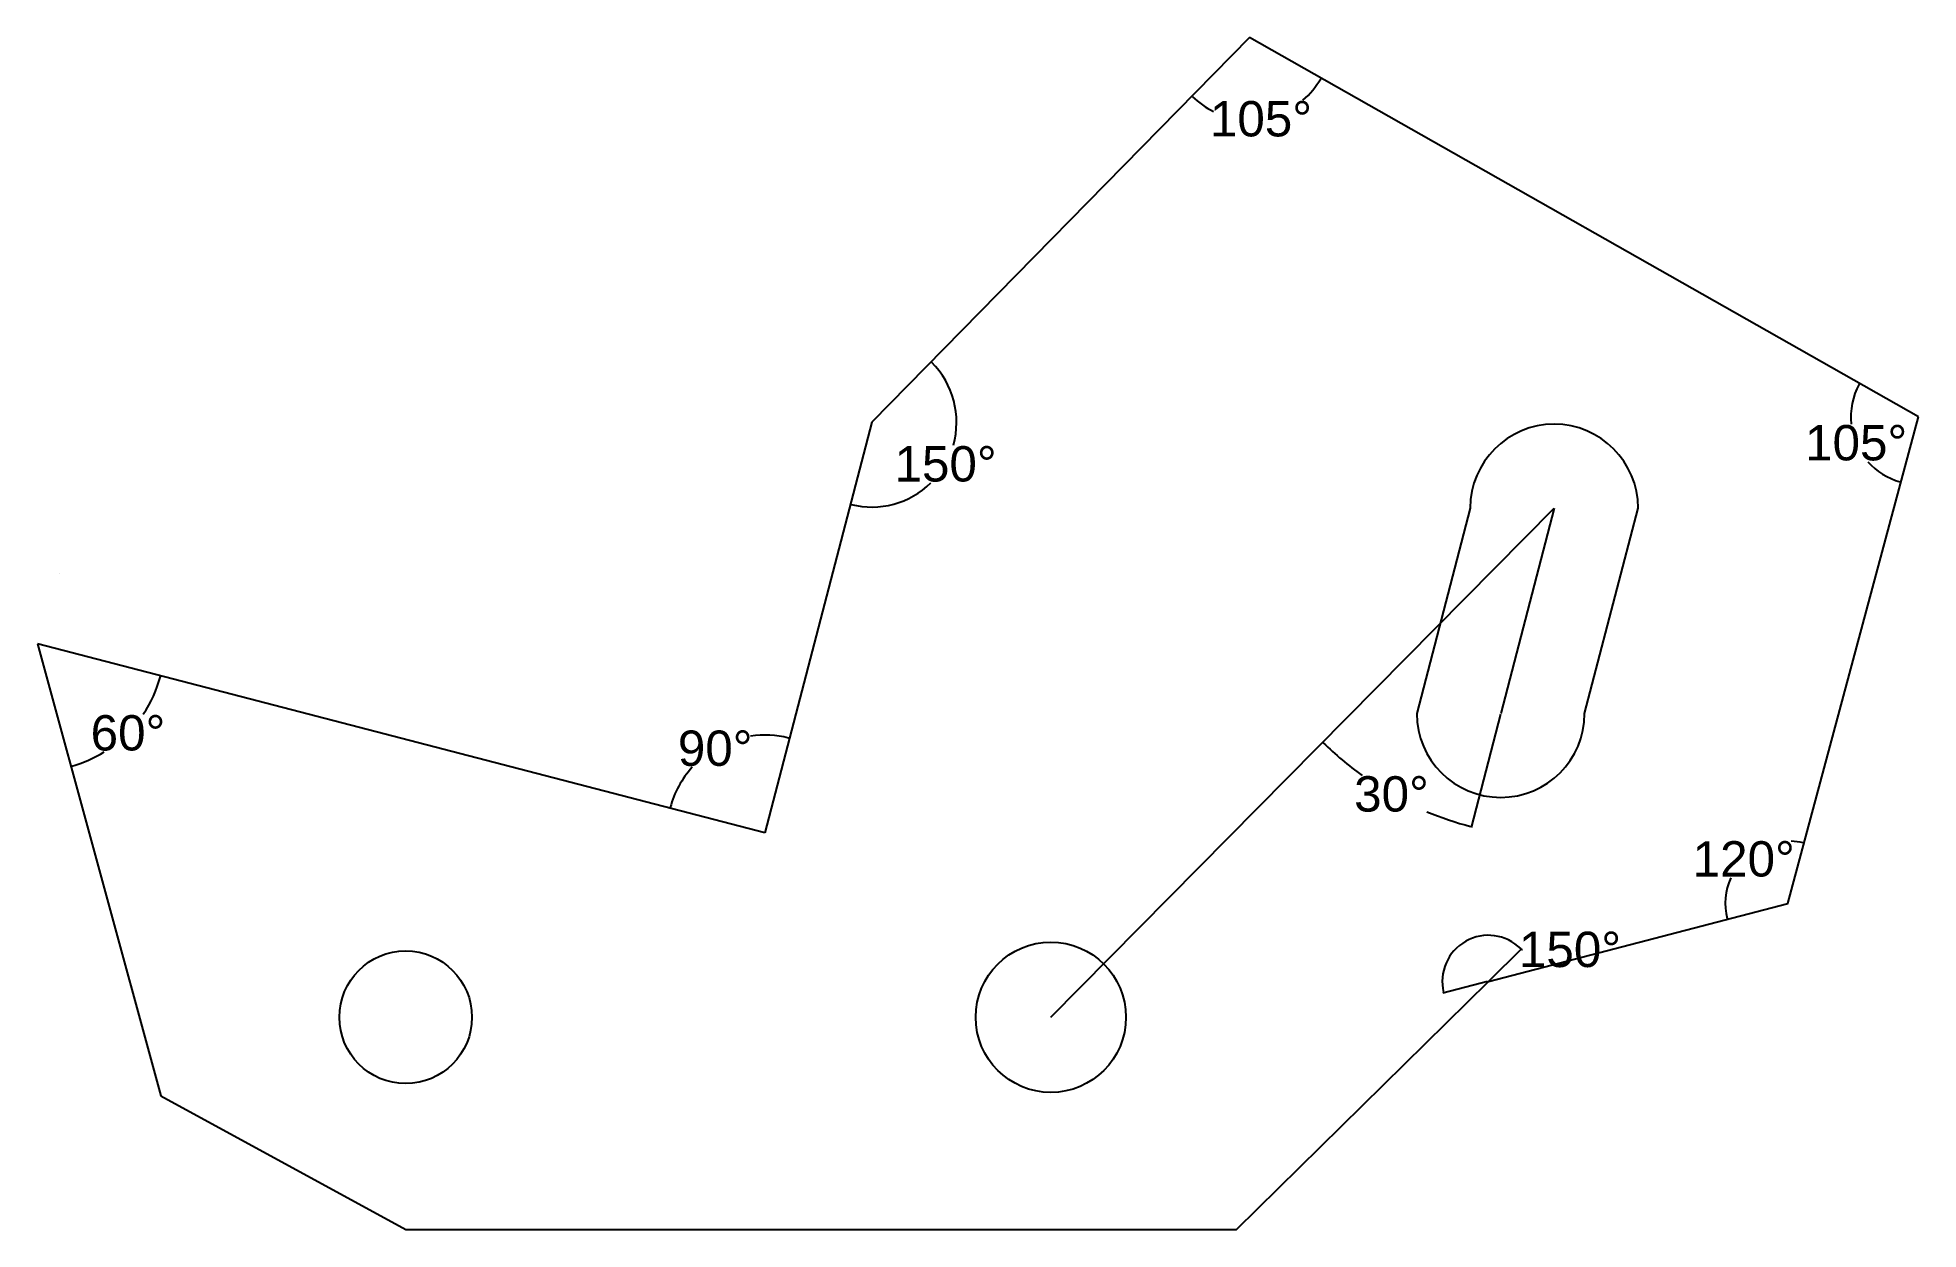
# Model space of a CAD drawing. Header units: millimetres. Extents: x 131 to 344, y 98 to 233.
import ezdxf

# ---------------------------------------------------------------- set-up
doc = ezdxf.new("R2010")
doc.units = ezdxf.units.MM
doc.header["$MEASUREMENT"] = 0
doc.styles.get("Standard").update_dxf_attribs({"font": 'arial.ttf'})
doc.dimstyles.new('Copy of Annotative', dxfattribs={"dimscale": 0, "dimtxt": 4, "dimasz": 0.08, "dimexe": 0.1, "dimexo": 0.101, "dimgap": 0.09, "dimtad": 0, "dimtih": 1, "dimtoh": 1, "dimdec": 0, "dimzin": 0, "dimdsep": 46, "dimtxsty": 'Standard', "dimcen": 0.05, "dimadec": 0, "dimazin": 0, "dimtfac": 1, "dimtdec": 0, "dimtofl": 0, "dimtmove": 0, "dimatfit": 3, "dimfxl": 1, "dimtolj": 1, "dimtzin": 0, "dimarcsym": 0})

# ---------------------------------------------------------------- blocks, each defined once
blk = doc.blocks.new('*D1')
at = {"color": 0, "lineweight": -2, "transparency": 16777216}
for start, end in [(326.3349, 345.1182), (285.5849, 301.6606)]:
    blk.add_arc((130.73, 163.93), 14.37, start, end, dxfattribs=at)
at = {"color": 0, "transparency": 16777216}
for points in [[(144.6, 160.24), (144.62, 160.23), (144.63, 160.31)], [(134.59, 150.07), (134.58, 150.1), (134.51, 150.07)]]:
    blk.add_solid(points, dxfattribs=at)
at = {"layer": 'Defpoints', "color": 0, "transparency": 16777216}
for p in [(130.73, 163.93), (130.73, 163.93), (139.03, 152.2), (213, 142.55), (144.68, 112.8)]:
    blk.add_point(p, dxfattribs=at)
at = {"color": 0, "transparency": 16777216, "insert": (140.95, 153.83), "char_height": 4, "attachment_point": 5}
blk.add_mtext('\\A1;60°', dxfattribs=at)
blk = doc.blocks.new('*D2')
at = {"color": 0, "lineweight": -2, "transparency": 16777216}
for p, q in [((294.97, 125.8), (298.69, 129.46)), ((298.67, 129.33), (298.75, 129.33)), ((294.8, 125.71), (289.75, 124.39))]:
    blk.add_line(p, q, dxfattribs=at)
for start, end in [(45.4049, 193.7105), (43.647, 44.526)]:
    blk.add_arc((294.9, 125.73), 5.22, start, end, dxfattribs=at)
at = {"color": 0, "transparency": 16777216}
for points in [[(298.57, 129.46), (298.55, 129.44), (298.62, 129.39)], [(289.84, 124.5), (289.82, 124.49), (289.85, 124.42)]]:
    blk.add_solid(points, dxfattribs=at)
at = {"layer": 'Defpoints', "color": 0, "transparency": 16777216}
for p in [(328.77, 134.55), (290.65, 128.76), (294.9, 125.73), (294.9, 125.73), (266.38, 97.68)]:
    blk.add_point(p, dxfattribs=at)
at = {"color": 0, "transparency": 16777216, "insert": (304.13, 129.33), "char_height": 4, "attachment_point": 5}
blk.add_mtext('\\A1;150°', dxfattribs=at)
blk = doc.blocks.new('*D3')
at = {"color": 0, "lineweight": -2, "transparency": 16777216}
for start, end in [(75.6149, 86.7789), (155.8981, 193.9414)]:
    blk.add_arc((328.77, 134.55), 7.07, start, end, dxfattribs=at)
at = {"color": 0, "transparency": 16777216}
for points in [[(330.53, 141.41), (330.52, 141.39), (330.6, 141.38)], [(321.92, 132.85), (321.89, 132.84), (321.92, 132.77)]]:
    blk.add_solid(points, dxfattribs=at)
at = {"layer": 'Defpoints', "color": 0, "transparency": 16777216}
for p in [(343.55, 189.6), (325.8, 140.97), (328.77, 134.55), (328.77, 134.55), (294.9, 125.73)]:
    blk.add_point(p, dxfattribs=at)
at = {"color": 0, "transparency": 16777216, "insert": (323.79, 139.57), "char_height": 4, "attachment_point": 5}
blk.add_mtext('\\A1;120°', dxfattribs=at)
blk = doc.blocks.new('*D4')
at = {"color": 0, "lineweight": -2, "transparency": 16777216}
for start, end in [(151.0494, 186.1386), (221.6931, 254.3669)]:
    blk.add_arc((343.55, 189.6), 7.64, start, end, dxfattribs=at)
at = {"color": 0, "transparency": 16777216}
for points in [[(336.86, 193.3), (336.88, 193.29), (336.91, 193.37)], [(341.5, 182.25), (341.49, 182.23), (341.57, 182.22)]]:
    blk.add_solid(points, dxfattribs=at)
at = {"layer": 'Defpoints', "color": 0, "transparency": 16777216}
for p in [(267.87, 232.51), (343.55, 189.6), (343.55, 189.6), (335.95, 188.89), (328.77, 134.55)]:
    blk.add_point(p, dxfattribs=at)
at = {"color": 0, "transparency": 16777216, "insert": (336.51, 186.65), "char_height": 4, "attachment_point": 5}
blk.add_mtext('\\A1;105°', dxfattribs=at)
blk = doc.blocks.new('*D5')
at = {"color": 0, "lineweight": -2, "transparency": 16777216}
for start, end in [(310.4525, 329.9563), (225.9918, 243.8986)]:
    blk.add_arc((267.87, 232.51), 9.3, start, end, dxfattribs=at)
at = {"color": 0, "transparency": 16777216}
for points in [[(275.91, 227.86), (275.93, 227.84), (275.96, 227.92)], [(261.4, 225.81), (261.42, 225.83), (261.36, 225.88)]]:
    blk.add_solid(points, dxfattribs=at)
at = {"layer": 'Defpoints', "color": 0, "transparency": 16777216}
for p in [(267.87, 232.51), (267.87, 232.51), (266.33, 223.34), (343.55, 189.6), (225.11, 189)]:
    blk.add_point(p, dxfattribs=at)
at = {"color": 0, "transparency": 16777216, "insert": (269.16, 223.3), "char_height": 4, "attachment_point": 5}
blk.add_mtext('\\A1;105°', dxfattribs=at)
blk = doc.blocks.new('*D6')
at = {"color": 0, "lineweight": -2, "transparency": 16777216}
for start, end in [(344.2592, 45.0213), (255.8546, 314.3203)]:
    blk.add_arc((225.11, 189), 9.6, start, end, dxfattribs=at)
at = {"color": 0, "transparency": 16777216}
for points in [[(231.89, 195.78), (231.91, 195.8), (231.84, 195.85)], [(222.76, 179.67), (222.77, 179.7), (222.69, 179.71)]]:
    blk.add_solid(points, dxfattribs=at)
at = {"layer": 'Defpoints', "color": 0, "transparency": 16777216}
for p in [(267.87, 232.51), (225.11, 189), (225.11, 189), (230.68, 181.17), (213, 142.55)]:
    blk.add_point(p, dxfattribs=at)
at = {"color": 0, "transparency": 16777216, "insert": (233.47, 184.26), "char_height": 4, "attachment_point": 5}
blk.add_mtext('\\A1;150°', dxfattribs=at)
blk = doc.blocks.new('*D7')
at = {"color": 0, "lineweight": -2, "transparency": 16777216}
for start, end in [(75.7916, 98.2374), (137.9584, 165.0229)]:
    blk.add_arc((213, 142.55), 11.06, start, end, dxfattribs=at)
at = {"color": 0, "transparency": 16777216}
for points in [[(215.71, 153.29), (215.71, 153.26), (215.79, 153.26)], [(202.32, 145.41), (202.3, 145.41), (202.29, 145.33)]]:
    blk.add_solid(points, dxfattribs=at)
at = {"layer": 'Defpoints', "color": 0, "transparency": 16777216}
for p in [(225.11, 189), (130.73, 163.93), (210.06, 153.22), (213, 142.55), (213, 142.55)]:
    blk.add_point(p, dxfattribs=at)
at = {"color": 0, "transparency": 16777216, "insert": (207.4, 152.09), "char_height": 4, "attachment_point": 5}
blk.add_mtext('\\A1;90°', dxfattribs=at)
blk = doc.blocks.new('*D8')
at = {"color": 0, "lineweight": -2, "transparency": 16777216}
blk.add_line((296.27, 155.95), (292.94, 143.15), dxfattribs=at)
for start, end in [(225.4387, 234.2783), (247.2488, 255.2872)]:
    blk.add_arc((302.34, 179.27), 37.23, start, end, dxfattribs=at)
at = {"color": 0, "transparency": 16777216}
for points in [[(276.21, 152.74), (276.23, 152.76), (276.16, 152.8)], [(292.89, 143.28), (292.88, 143.25), (292.96, 143.25)]]:
    blk.add_solid(points, dxfattribs=at)
at = {"layer": 'Defpoints', "color": 0, "transparency": 16777216}
for p in [(302.34, 179.27), (302.34, 179.27), (296.29, 156.05), (281.17, 148.65), (245.38, 121.68)]:
    blk.add_point(p, dxfattribs=at)
at = {"color": 0, "transparency": 16777216, "insert": (283.93, 146.92), "char_height": 4, "attachment_point": 5}
blk.add_mtext('\\A1;30°', dxfattribs=at)

msp = doc.modelspace()

# ---------------------------------------------------------------- linework, layer by layer
for p, q in [((267.87, 232.51), (225.11, 189)), ((343.55, 189.6), (267.87, 232.51)), ((328.77, 134.55), (343.55, 189.6)), ((225.11, 189), (213, 142.55)), ((245.38, 121.68), (302.34, 179.27)), ((302.34, 179.27), (296.29, 156.05)), ((133.22, 171.88), (133.22, 171.88)), ((213, 142.55), (130.73, 163.93)), ((130.73, 163.93), (144.68, 112.8)), ((294.9, 125.73), (328.77, 134.55)), ((266.38, 97.68), (294.9, 125.73)), ((144.68, 112.8), (172.38, 97.68)), ((172.38, 97.68), (266.38, 97.68))]:
    msp.add_line(p, q)
msp.add_lwpolyline([(292.84, 179.27), (286.79, 156.05, 1), (305.79, 156.05), (311.84, 179.27, 1)], format="xyb", close=True)
for centre, radius in [((245.38, 121.68), 8.5), ((172.38, 121.68), 7.5)]:
    msp.add_circle(centre, radius)

# ---------------------------------------------------------------- dimensions: what is measured, and where the dimension line sits
for base, line1, line2, picture, middle in [((230.68, 181.17), ((225.11, 189), (213, 142.55)), ((267.87, 232.51), (225.11, 189)), '*D6', (233.47, 184.26)), ((266.33, 223.34), ((267.87, 232.51), (225.11, 189)), ((343.55, 189.6), (267.87, 232.51)), '*D5', (269.16, 223.3)), ((335.95, 188.89), ((328.77, 134.55), (343.55, 189.6)), ((343.55, 189.6), (267.87, 232.51)), '*D4', (336.51, 186.65)), ((325.8, 140.97), ((328.77, 134.55), (343.55, 189.6)), ((294.9, 125.73), (328.77, 134.55)), '*D3', (323.79, 139.57)), ((210.06, 153.22), ((213, 142.55), (130.73, 163.93)), ((225.11, 189), (213, 142.55)), '*D7', (207.4, 152.09)), ((281.17, 148.65), ((302.34, 179.27), (296.29, 156.05)), ((245.38, 121.68), (302.34, 179.27)), '*D8', (283.93, 146.92)), ((139.03, 152.2), ((213, 142.55), (130.73, 163.93)), ((130.73, 163.93), (144.68, 112.8)), '*D1', (140.95, 153.83)), ((290.65, 128.76), ((294.9, 125.73), (328.77, 134.55)), ((266.38, 97.68), (294.9, 125.73)), '*D2', (304.13, 129.33))]:
    dim = msp.add_angular_dim_2l(base=base, line1=line1, line2=line2, dimstyle='Copy of Annotative', override={"dimscale": 0})
    dim.commit()
    dim.dimension.update_dxf_attribs({"geometry": picture, "text_midpoint": middle})

doc.saveas('drawing.dxf')
